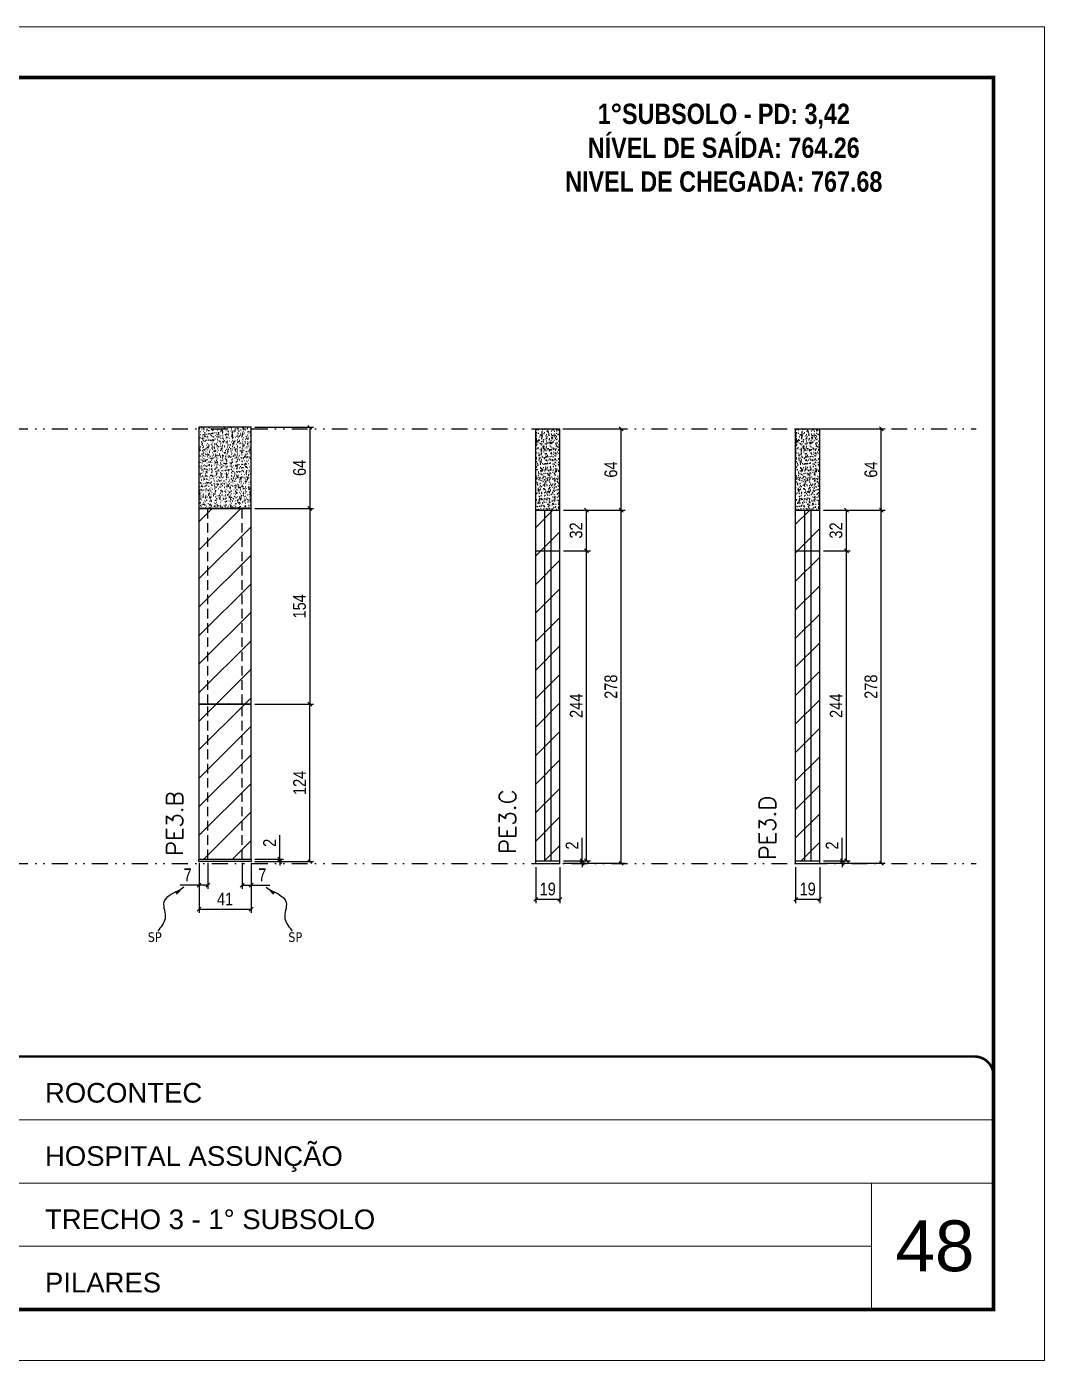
# Model space of a CAD drawing. Extents: x 2102 to 8383, y -13264 to 2718.
# Drawn here: x 7542 to 8342, y -10967 to -9917 of the extents above; entities that cross this region are included whole.
import ezdxf

# ---------------------------------------------------------------- set-up
doc = ezdxf.new("R2010")
doc.units = 0
for name, pattern in [('CONTINUO', [0]), ('DASHED', [0.75, 0.5, -0.25]), ('DIVIDE2', [0.625, 0.25, -0.125, 0, -0.125, 0, -0.125]), ('HIDDEN', [0.375, 0.25, -0.125])]:
    doc.linetypes.add(name, pattern=pattern)
for name, color, linetype, lineweight in [('CARIMBO', 255, 'Continuous', 9), ('Folhas', 255, 'Continuous', 9), ('Hachura', 251, 'Continuous', 9), ('SARRAFO DE PRESSAO', 251, 'DASHED', 9), ('Texto Seção', 7, 'Continuous', 15)]:
    doc.layers.add(name, color=color, linetype=linetype, lineweight=lineweight)
for name, color, linetype in [('COTA', 241, 'Continuous'), ('NOMENCLATURA', 7, 'Continuous'), ('Nível', 160, 'Continuous'), ('Painéis', 200, 'Continuous'), ('SARR_2.2x7', 40, 'Continuous'), ('Sarrafo de Pressão', 42, 'HIDDEN'), ('texto', 7, 'Continuous')]:
    doc.layers.add(name, color=color, linetype=linetype)
doc.styles.add('ARIAL', font='arial.ttf')
doc.styles.add('COTA TECNICA', font='techl___.ttf', dxfattribs={"height": 10})
doc.styles.add('COTA TECNICA-50', font='techl___.ttf', dxfattribs={"height": 10})
doc.styles.add('REGUA-120', font='ROMANS.shx', dxfattribs={"height": 15})
doc.styles.add('ROMANC', font='techb___.ttf', dxfattribs={"height": 2.5})
doc.styles.get("Standard").update_dxf_attribs({"font": 'arial.ttf'})
doc.dimstyles.new('COTA PAINEL-50', dxfattribs={"dimtxt": 10, "dimasz": 3, "dimexe": 3, "dimexo": 3, "dimgap": 3, "dimtad": 1, "dimdec": 1, "dimzin": 12, "dimdsep": 46, "dimtxsty": 'COTA TECNICA-50', "dimblk1": 'OBLIQUE', "dimblk2": 'OBLIQUE', "dimsah": 1, "dimcen": 0.9, "dimclrd": 4, "dimclre": 4, "dimclrt": 240, "dimadec": 1, "dimazin": 3, "dimtfac": 1, "dimtdec": 1, "dimtmove": 0, "dimatfit": 3, "dimfxl": 1, "dimtolj": 1, "dimtzin": 12, "dimarcsym": 0})
doc.dimstyles.new('PAINEL', dxfattribs={"dimtxt": 10, "dimasz": 3, "dimexe": 3, "dimexo": 3, "dimgap": 3, "dimtad": 1, "dimdec": 1, "dimzin": 12, "dimdsep": 46, "dimtxsty": 'COTA TECNICA', "dimblk1": 'OBLIQUE', "dimblk2": 'OBLIQUE', "dimsah": 1, "dimcen": 0.9, "dimclrd": 4, "dimclre": 4, "dimclrt": 240, "dimadec": 1, "dimazin": 3, "dimtfac": 1, "dimtdec": 1, "dimtmove": 0, "dimatfit": 3, "dimfxl": 1, "dimtolj": 1, "dimtzin": 12, "dimarcsym": 0})
doc.dimstyles.get("Standard").update_dxf_attribs({"dimtxt": 0.18, "dimasz": 0.18, "dimexe": 0.18, "dimexo": 0.0625, "dimgap": 0.09, "dimtad": 0, "dimtih": 1, "dimtoh": 1, "dimdec": 4, "dimzin": 0, "dimdsep": 46, "dimtxsty": 'Standard', "dimcen": 0.09, "dimadec": 0, "dimazin": 0, "dimtfac": 1, "dimtdec": 4, "dimtofl": 0, "dimtmove": 0, "dimatfit": 3, "dimfxl": 1, "dimtolj": 1, "dimtzin": 0, "dimarcsym": 0})
pattern_1 = [(45, (-122163.716, -31374.027), (-11.2253202, 11.2253202), [])]

# ---------------------------------------------------------------- blocks, each defined once
blk = doc.blocks.new('9999999999')
at = {"color": 30, "linetype": 'CONTINUO'}
for p, q in [((98564.6, 34379.6), (99584, 34379.6)), ((98564.6, 34329.8), (99488, 34329.8)), ((99584, 34329.8), (99488, 34329.8)), ((99488, 34329.8), (99488, 34230.2)), ((98564.6, 34280), (99488, 34280))]:
    blk.add_line(p, q, dxfattribs=at)
at = {"color": 30, "linetype": 'CONTINUO', "const_width": 2}
blk.add_lwpolyline([(99584, 34230.2), (99584, 34414.4, 0.414214), (99569, 34429.4), (98229, 34429.4, 0.414214), (98214, 34414.4), (98214, 34245.2, 0.414214), (98229, 34230.2), (99584, 34230.2)], format="xyb", dxfattribs=at)
at = {"layer": 'Folhas'}
blk.add_lwpolyline([(98139, 34190.2), (99624, 34190.2), (99624, 35240.2), (98139, 35240.2)], close=True, dxfattribs=at)
at = {"layer": 'Folhas', "color": 30, "const_width": 3}
blk.add_lwpolyline([(98214, 34230.2), (99584, 34230.2), (99584, 35200.2), (98214, 35200.2)], close=True, dxfattribs=at)
at = {"color": 7, "linetype": 'Continuous', "ltscale": 5, "style": 'ARIAL'}
for s, height, p in [('ROCONTEC', 15.48, (98837.7, 34393.1)), ('HOSPITAL ASSUNÇÃO', 15.483, (98837.7, 34343.3)), ('TRECHO 3 - 1° SUBSOLO', 15.483, (98837.7, 34293.5)), ('PILARES', 15.48, (98837.7, 34243.7))]:
    blk.add_text(s, height=height, dxfattribs=at).set_placement(p)
blk = doc.blocks.new('_Oblique')
at = {"color": 0, "linetype": 'ByBlock', "lineweight": -2}
blk.add_line((-0.5, -0.5), (0.5, 0.5), dxfattribs=at)
blk = doc.blocks.new('*D1455')
at = {"layer": 'COTA', "color": 4, "linetype": 'ByBlock', "lineweight": -2, "transparency": 16777216}
for p, q in [((7964.1, -10297.4), (7985.1, -10297.4)), ((7982.1, -10329.4), (7982.1, -10297.4)), ((7964.1, -10329.4), (7985.1, -10329.4))]:
    blk.add_line(p, q, dxfattribs=at)
at = {"layer": 'Defpoints', "color": 0, "linetype": 'ByBlock', "transparency": 16777216}
for p in [(7961.1, -10297.4), (7982.1, -10297.4), (7961.1, -10329.4)]:
    blk.add_point(p, dxfattribs=at)
at = {"layer": 'COTA', "color": 4, "linetype": 'ByBlock', "lineweight": -2, "transparency": 16777216, "xscale": 3, "yscale": 3, "zscale": 3}
for p, rotation in [((7982.1, -10297.4), 90), ((7982.1, -10329.4), 270)]:
    blk.add_blockref('_Oblique', p, dxfattribs=dict(at, rotation=rotation))
at = {"layer": 'COTA', "color": 240, "linetype": 'ByBlock', "transparency": 16777216, "insert": (7973.9, -10313.4), "char_height": 10, "attachment_point": 5, "rotation": 90, "style": 'COTA TECNICA'}
blk.add_mtext('\\A1;32', dxfattribs=at)
blk = doc.blocks.new('*D1456')
at = {"layer": 'COTA', "color": 4, "linetype": 'ByBlock', "lineweight": -2, "transparency": 16777216}
for p, q in [((7964.1, -10233.4), (8012.4, -10233.4)), ((8009.4, -10297.4), (8009.4, -10233.4)), ((7964.1, -10297.4), (8012.4, -10297.4))]:
    blk.add_line(p, q, dxfattribs=at)
at = {"layer": 'Defpoints', "color": 0, "linetype": 'ByBlock', "transparency": 16777216}
for p in [(7961.1, -10233.4), (8009.4, -10233.4), (7961.1, -10297.4)]:
    blk.add_point(p, dxfattribs=at)
at = {"layer": 'COTA', "color": 4, "linetype": 'ByBlock', "lineweight": -2, "transparency": 16777216, "xscale": 3, "yscale": 3, "zscale": 3}
for p, rotation in [((8009.4, -10233.4), 90), ((8009.4, -10297.4), 270)]:
    blk.add_blockref('_Oblique', p, dxfattribs=dict(at, rotation=rotation))
at = {"layer": 'COTA', "color": 240, "linetype": 'ByBlock', "transparency": 16777216, "insert": (8001.3, -10265.4), "char_height": 10, "attachment_point": 5, "rotation": 90, "style": 'COTA TECNICA'}
blk.add_mtext('\\A1;64', dxfattribs=at)
blk = doc.blocks.new('*D1457')
at = {"layer": 'COTA', "color": 4, "linetype": 'ByBlock', "lineweight": -2, "transparency": 16777216}
for p, q in [((7964.1, -10297.4), (8012.4, -10297.4)), ((8009.4, -10575.4), (8009.4, -10297.4)), ((7964.1, -10575.4), (8012.4, -10575.4))]:
    blk.add_line(p, q, dxfattribs=at)
at = {"layer": 'Defpoints', "color": 0, "linetype": 'ByBlock', "transparency": 16777216}
for p in [(7961.1, -10297.4), (8009.4, -10297.4), (7961.1, -10575.4)]:
    blk.add_point(p, dxfattribs=at)
at = {"layer": 'COTA', "color": 4, "linetype": 'ByBlock', "lineweight": -2, "transparency": 16777216, "xscale": 3, "yscale": 3, "zscale": 3}
for p, rotation in [((8009.4, -10297.4), 90), ((8009.4, -10575.4), 270)]:
    blk.add_blockref('_Oblique', p, dxfattribs=dict(at, rotation=rotation))
at = {"layer": 'COTA', "color": 240, "linetype": 'ByBlock', "transparency": 16777216, "insert": (8001.3, -10436.4), "char_height": 10, "attachment_point": 5, "rotation": 90, "style": 'COTA TECNICA'}
blk.add_mtext('\\A1;278', dxfattribs=at)
blk = doc.blocks.new('*D1458')
at = {"layer": 'COTA', "color": 4, "linetype": 'ByBlock', "lineweight": -2, "transparency": 16777216}
for p, q in [((7942.1, -10578.4), (7942.1, -10606.8)), ((7961.1, -10578.4), (7961.1, -10606.8)), ((7961.1, -10603.8), (7942.1, -10603.8))]:
    blk.add_line(p, q, dxfattribs=at)
at = {"layer": 'Defpoints', "color": 0, "linetype": 'ByBlock', "transparency": 16777216}
for p in [(7942.1, -10575.4), (7961.1, -10575.4), (7942.1, -10603.8)]:
    blk.add_point(p, dxfattribs=at)
at = {"layer": 'COTA', "color": 4, "linetype": 'ByBlock', "lineweight": -2, "transparency": 16777216, "xscale": 3, "yscale": 3, "zscale": 3, "rotation": 180}
blk.add_blockref('_Oblique', (7942.1, -10603.8), dxfattribs=at)
at = {"layer": 'COTA', "color": 4, "linetype": 'ByBlock', "lineweight": -2, "transparency": 16777216, "xscale": 3, "yscale": 3, "zscale": 3}
blk.add_blockref('_Oblique', (7961.1, -10603.8), dxfattribs=at)
at = {"layer": 'COTA', "color": 240, "linetype": 'ByBlock', "transparency": 16777216, "insert": (7951.6, -10595.7), "char_height": 10, "attachment_point": 5, "style": 'COTA TECNICA'}
blk.add_mtext('\\A1;19', dxfattribs=at)
blk = doc.blocks.new('*D815')
at = {"layer": 'COTA', "color": 4, "lineweight": -2, "transparency": 16777216}
for p, q in [((7677.2, -10575.1), (7677.2, -10614.5)), ((7718.2, -10575.1), (7718.2, -10614.5)), ((7677.2, -10611.5), (7718.2, -10611.5))]:
    blk.add_line(p, q, dxfattribs=at)
at = {"layer": 'Defpoints', "color": 0, "transparency": 16777216}
for p in [(7677.2, -10572.1), (7718.2, -10572.1), (7718.2, -10611.5)]:
    blk.add_point(p, dxfattribs=at)
at = {"layer": 'COTA', "color": 4, "lineweight": -2, "transparency": 16777216, "xscale": 3, "yscale": 3, "zscale": 3, "rotation": 180}
blk.add_blockref('_Oblique', (7677.2, -10611.5), dxfattribs=at)
at = {"layer": 'COTA', "color": 4, "lineweight": -2, "transparency": 16777216, "xscale": 3, "yscale": 3, "zscale": 3}
blk.add_blockref('_Oblique', (7718.2, -10611.5), dxfattribs=at)
at = {"layer": 'COTA', "color": 240, "transparency": 16777216, "insert": (7697.7, -10603.5), "char_height": 10, "attachment_point": 5, "style": 'COTA TECNICA'}
blk.add_mtext('\\A1;41', dxfattribs=at)
blk = doc.blocks.new('*D816')
at = {"layer": 'COTA', "color": 4, "lineweight": -2, "transparency": 16777216}
for p, q in [((7677.2, -10577.1), (7677.2, -10595.6)), ((7684.2, -10575.1), (7684.2, -10595.6)), ((7677.2, -10592.6), (7662.4, -10592.6)), ((7684.2, -10592.6), (7677.2, -10592.6))]:
    blk.add_line(p, q, dxfattribs=at)
at = {"layer": 'Defpoints', "color": 0, "transparency": 16777216}
for p in [(7684.2, -10572.1), (7677.2, -10574.1), (7677.2, -10592.6)]:
    blk.add_point(p, dxfattribs=at)
at = {"layer": 'COTA', "color": 4, "lineweight": -2, "transparency": 16777216, "xscale": 3, "yscale": 3, "zscale": 3, "rotation": 180}
blk.add_blockref('_Oblique', (7677.2, -10592.6), dxfattribs=at)
at = {"layer": 'COTA', "color": 4, "lineweight": -2, "transparency": 16777216, "xscale": 3, "yscale": 3, "zscale": 3}
blk.add_blockref('_Oblique', (7684.2, -10592.6), dxfattribs=at)
at = {"layer": 'COTA', "color": 240, "transparency": 16777216, "insert": (7668.3, -10584.5), "char_height": 10, "attachment_point": 5, "style": 'COTA TECNICA-50'}
blk.add_mtext('\\A1;7', dxfattribs=at)
blk = doc.blocks.new('*D817')
at = {"layer": 'COTA', "color": 4, "lineweight": -2, "transparency": 16777216}
for p, q in [((7711.2, -10575.1), (7711.2, -10595.6)), ((7718.2, -10577.1), (7718.2, -10595.6)), ((7711.2, -10592.6), (7718.2, -10592.6)), ((7718.2, -10592.6), (7732.9, -10592.6))]:
    blk.add_line(p, q, dxfattribs=at)
at = {"layer": 'Defpoints', "color": 0, "transparency": 16777216}
for p in [(7711.2, -10572.1), (7718.2, -10574.1), (7718.2, -10592.6)]:
    blk.add_point(p, dxfattribs=at)
at = {"layer": 'COTA', "color": 4, "lineweight": -2, "transparency": 16777216, "xscale": 3, "yscale": 3, "zscale": 3, "rotation": 180}
blk.add_blockref('_Oblique', (7711.2, -10592.6), dxfattribs=at)
at = {"layer": 'COTA', "color": 4, "lineweight": -2, "transparency": 16777216, "xscale": 3, "yscale": 3, "zscale": 3}
blk.add_blockref('_Oblique', (7718.2, -10592.6), dxfattribs=at)
at = {"layer": 'COTA', "color": 240, "transparency": 16777216, "insert": (7727, -10584.5), "char_height": 10, "attachment_point": 5, "style": 'COTA TECNICA-50'}
blk.add_mtext('\\A1;7', dxfattribs=at)
blk = doc.blocks.new('*D818')
at = {"layer": 'COTA', "color": 4, "lineweight": -2, "transparency": 16777216}
for p, q in [((7721.2, -10450.1), (7767.4, -10450.1)), ((7764.4, -10574.1), (7764.4, -10450.1)), ((7721.2, -10574.1), (7767.4, -10574.1))]:
    blk.add_line(p, q, dxfattribs=at)
at = {"layer": 'Defpoints', "color": 0, "transparency": 16777216}
for p in [(7718.2, -10450.1), (7764.4, -10450.1), (7718.2, -10574.1)]:
    blk.add_point(p, dxfattribs=at)
at = {"layer": 'COTA', "color": 4, "lineweight": -2, "transparency": 16777216, "xscale": 3, "yscale": 3, "zscale": 3}
for p, rotation in [((7764.4, -10450.1), 90), ((7764.4, -10574.1), 270)]:
    blk.add_blockref('_Oblique', p, dxfattribs=dict(at, rotation=rotation))
at = {"layer": 'COTA', "color": 240, "transparency": 16777216, "insert": (7756.3, -10512.1), "char_height": 10, "attachment_point": 5, "rotation": 90, "style": 'COTA TECNICA-50'}
blk.add_mtext('\\A1;124', dxfattribs=at)
blk = doc.blocks.new('*D819')
at = {"layer": 'COTA', "color": 4, "lineweight": -2, "transparency": 16777216}
for p, q in [((7740.7, -10572.1), (7740.7, -10553.3)), ((7721.2, -10572.1), (7743.7, -10572.1)), ((7740.7, -10574.1), (7740.7, -10572.1)), ((7721.2, -10574.1), (7743.7, -10574.1)), ((7740.7, -10574.1), (7740.7, -10577.1))]:
    blk.add_line(p, q, dxfattribs=at)
at = {"layer": 'Defpoints', "color": 0, "transparency": 16777216}
for p in [(7718.2, -10572.1), (7718.2, -10574.1), (7740.7, -10574.1)]:
    blk.add_point(p, dxfattribs=at)
at = {"layer": 'COTA', "color": 4, "lineweight": -2, "transparency": 16777216, "xscale": 3, "yscale": 3, "zscale": 3}
for p, rotation in [((7740.7, -10572.1), 270), ((7740.7, -10574.1), 90)]:
    blk.add_blockref('_Oblique', p, dxfattribs=dict(at, rotation=rotation))
at = {"layer": 'COTA', "color": 240, "transparency": 16777216, "insert": (7732.7, -10559.3), "char_height": 10, "attachment_point": 5, "rotation": 90, "style": 'COTA TECNICA-50'}
blk.add_mtext('\\A1;2', dxfattribs=at)
blk = doc.blocks.new('*D820')
at = {"layer": 'COTA', "color": 4, "linetype": 'ByBlock', "lineweight": -2, "transparency": 16777216}
for p, q in [((7721.2, -10296.1), (7767.4, -10296.1)), ((7764.4, -10296.1), (7764.4, -10450.1)), ((7721.2, -10450.1), (7767.4, -10450.1))]:
    blk.add_line(p, q, dxfattribs=at)
at = {"layer": 'Defpoints', "color": 0, "linetype": 'ByBlock', "transparency": 16777216}
for p in [(7718.2, -10296.1), (7718.2, -10450.1), (7764.4, -10450.1)]:
    blk.add_point(p, dxfattribs=at)
at = {"layer": 'COTA', "color": 4, "linetype": 'ByBlock', "lineweight": -2, "transparency": 16777216, "xscale": 3, "yscale": 3, "zscale": 3}
for p, rotation in [((7764.4, -10296.1), 90), ((7764.4, -10450.1), 270)]:
    blk.add_blockref('_Oblique', p, dxfattribs=dict(at, rotation=rotation))
at = {"layer": 'COTA', "color": 240, "linetype": 'ByBlock', "transparency": 16777216, "insert": (7756.3, -10373.1), "char_height": 10, "attachment_point": 5, "rotation": 90, "style": 'COTA TECNICA'}
blk.add_mtext('\\A1;154', dxfattribs=at)
blk = doc.blocks.new('*D1460')
at = {"layer": 'COTA', "color": 4, "linetype": 'ByBlock', "lineweight": -2, "transparency": 16777216}
for p, q in [((7721.2, -10232.1), (7767.4, -10232.1)), ((7764.4, -10232.1), (7764.4, -10296.1)), ((7721.2, -10296.1), (7767.4, -10296.1))]:
    blk.add_line(p, q, dxfattribs=at)
at = {"layer": 'Defpoints', "color": 0, "linetype": 'ByBlock', "transparency": 16777216}
for p in [(7718.2, -10232.1), (7718.2, -10296.1), (7764.4, -10296.1)]:
    blk.add_point(p, dxfattribs=at)
at = {"layer": 'COTA', "color": 4, "linetype": 'ByBlock', "lineweight": -2, "transparency": 16777216, "xscale": 3, "yscale": 3, "zscale": 3}
for p, rotation in [((7764.4, -10232.1), 90), ((7764.4, -10296.1), 270)]:
    blk.add_blockref('_Oblique', p, dxfattribs=dict(at, rotation=rotation))
at = {"layer": 'COTA', "color": 240, "linetype": 'ByBlock', "transparency": 16777216, "insert": (7756.3, -10264.1), "char_height": 10, "attachment_point": 5, "rotation": 90, "style": 'COTA TECNICA'}
blk.add_mtext('\\A1;64', dxfattribs=at)
blk = doc.blocks.new('*D1461')
at = {"layer": 'COTA', "color": 4, "linetype": 'ByBlock', "lineweight": -2, "transparency": 16777216}
for p, q in [((7978.7, -10573.4), (7978.7, -10555.3)), ((7964.1, -10573.4), (7981.7, -10573.4)), ((7978.7, -10575.4), (7978.7, -10573.4)), ((7964.1, -10575.4), (7981.7, -10575.4)), ((7978.7, -10575.4), (7978.7, -10578.4))]:
    blk.add_line(p, q, dxfattribs=at)
at = {"layer": 'Defpoints', "color": 0, "linetype": 'ByBlock', "transparency": 16777216}
for p in [(7961.1, -10573.4), (7978.7, -10573.4), (7961.1, -10575.4)]:
    blk.add_point(p, dxfattribs=at)
at = {"layer": 'COTA', "color": 4, "linetype": 'ByBlock', "lineweight": -2, "transparency": 16777216, "xscale": 3, "yscale": 3, "zscale": 3}
for p, rotation in [((7978.7, -10573.4), 270), ((7978.7, -10575.4), 90)]:
    blk.add_blockref('_Oblique', p, dxfattribs=dict(at, rotation=rotation))
at = {"layer": 'COTA', "color": 240, "linetype": 'ByBlock', "transparency": 16777216, "insert": (7970.7, -10561.4), "char_height": 10, "attachment_point": 5, "rotation": 90, "style": 'COTA TECNICA'}
blk.add_mtext('\\A1;2', dxfattribs=at)
blk = doc.blocks.new('*D1462')
at = {"layer": 'COTA', "color": 4, "linetype": 'ByBlock', "lineweight": -2, "transparency": 16777216}
for p, q in [((7964.1, -10329.4), (7985.1, -10329.4)), ((7982.1, -10573.4), (7982.1, -10329.4)), ((7964.1, -10573.4), (7985.1, -10573.4))]:
    blk.add_line(p, q, dxfattribs=at)
at = {"layer": 'Defpoints', "color": 0, "linetype": 'ByBlock', "transparency": 16777216}
for p in [(7961.1, -10329.4), (7982.1, -10329.4), (7961.1, -10573.4)]:
    blk.add_point(p, dxfattribs=at)
at = {"layer": 'COTA', "color": 4, "linetype": 'ByBlock', "lineweight": -2, "transparency": 16777216, "xscale": 3, "yscale": 3, "zscale": 3}
for p, rotation in [((7982.1, -10329.4), 90), ((7982.1, -10573.4), 270)]:
    blk.add_blockref('_Oblique', p, dxfattribs=dict(at, rotation=rotation))
at = {"layer": 'COTA', "color": 240, "linetype": 'ByBlock', "transparency": 16777216, "insert": (7974, -10451.4), "char_height": 10, "attachment_point": 5, "rotation": 90, "style": 'COTA TECNICA'}
blk.add_mtext('\\A1;244', dxfattribs=at)
blk = doc.blocks.new('*D1463')
at = {"layer": 'COTA', "color": 4, "linetype": 'ByBlock', "lineweight": -2, "transparency": 16777216}
for p, q in [((8168.6, -10297.4), (8189.6, -10297.4)), ((8186.6, -10329.4), (8186.6, -10297.4)), ((8168.6, -10329.4), (8189.6, -10329.4))]:
    blk.add_line(p, q, dxfattribs=at)
at = {"layer": 'Defpoints', "color": 0, "linetype": 'ByBlock', "transparency": 16777216}
for p in [(8165.6, -10297.4), (8186.6, -10297.4), (8165.6, -10329.4)]:
    blk.add_point(p, dxfattribs=at)
at = {"layer": 'COTA', "color": 4, "linetype": 'ByBlock', "lineweight": -2, "transparency": 16777216, "xscale": 3, "yscale": 3, "zscale": 3}
for p, rotation in [((8186.6, -10297.4), 90), ((8186.6, -10329.4), 270)]:
    blk.add_blockref('_Oblique', p, dxfattribs=dict(at, rotation=rotation))
at = {"layer": 'COTA', "color": 240, "linetype": 'ByBlock', "transparency": 16777216, "insert": (8178.4, -10313.4), "char_height": 10, "attachment_point": 5, "rotation": 90, "style": 'COTA TECNICA'}
blk.add_mtext('\\A1;32', dxfattribs=at)
blk = doc.blocks.new('*D1464')
at = {"layer": 'COTA', "color": 4, "linetype": 'ByBlock', "lineweight": -2, "transparency": 16777216}
for p, q in [((8168.6, -10233.4), (8217, -10233.4)), ((8214, -10297.4), (8214, -10233.4)), ((8168.6, -10297.4), (8217, -10297.4))]:
    blk.add_line(p, q, dxfattribs=at)
at = {"layer": 'Defpoints', "color": 0, "linetype": 'ByBlock', "transparency": 16777216}
for p in [(8165.6, -10233.4), (8214, -10233.4), (8165.6, -10297.4)]:
    blk.add_point(p, dxfattribs=at)
at = {"layer": 'COTA', "color": 4, "linetype": 'ByBlock', "lineweight": -2, "transparency": 16777216, "xscale": 3, "yscale": 3, "zscale": 3}
for p, rotation in [((8214, -10233.4), 90), ((8214, -10297.4), 270)]:
    blk.add_blockref('_Oblique', p, dxfattribs=dict(at, rotation=rotation))
at = {"layer": 'COTA', "color": 240, "linetype": 'ByBlock', "transparency": 16777216, "insert": (8205.9, -10265.4), "char_height": 10, "attachment_point": 5, "rotation": 90, "style": 'COTA TECNICA'}
blk.add_mtext('\\A1;64', dxfattribs=at)
blk = doc.blocks.new('*D1465')
at = {"layer": 'COTA', "color": 4, "linetype": 'ByBlock', "lineweight": -2, "transparency": 16777216}
for p, q in [((8168.6, -10297.4), (8217, -10297.4)), ((8214, -10575.4), (8214, -10297.4)), ((8168.6, -10575.4), (8217, -10575.4))]:
    blk.add_line(p, q, dxfattribs=at)
at = {"layer": 'Defpoints', "color": 0, "linetype": 'ByBlock', "transparency": 16777216}
for p in [(8165.6, -10297.4), (8214, -10297.4), (8165.6, -10575.4)]:
    blk.add_point(p, dxfattribs=at)
at = {"layer": 'COTA', "color": 4, "linetype": 'ByBlock', "lineweight": -2, "transparency": 16777216, "xscale": 3, "yscale": 3, "zscale": 3}
for p, rotation in [((8214, -10297.4), 90), ((8214, -10575.4), 270)]:
    blk.add_blockref('_Oblique', p, dxfattribs=dict(at, rotation=rotation))
at = {"layer": 'COTA', "color": 240, "linetype": 'ByBlock', "transparency": 16777216, "insert": (8205.9, -10436.4), "char_height": 10, "attachment_point": 5, "rotation": 90, "style": 'COTA TECNICA'}
blk.add_mtext('\\A1;278', dxfattribs=at)
blk = doc.blocks.new('*D1466')
at = {"layer": 'COTA', "color": 4, "linetype": 'ByBlock', "lineweight": -2, "transparency": 16777216}
for p, q in [((8146.6, -10578.4), (8146.6, -10606.8)), ((8165.6, -10578.4), (8165.6, -10606.8)), ((8165.6, -10603.8), (8146.6, -10603.8))]:
    blk.add_line(p, q, dxfattribs=at)
at = {"layer": 'Defpoints', "color": 0, "linetype": 'ByBlock', "transparency": 16777216}
for p in [(8146.6, -10575.4), (8165.6, -10575.4), (8146.6, -10603.8)]:
    blk.add_point(p, dxfattribs=at)
at = {"layer": 'COTA', "color": 4, "linetype": 'ByBlock', "lineweight": -2, "transparency": 16777216, "xscale": 3, "yscale": 3, "zscale": 3, "rotation": 180}
blk.add_blockref('_Oblique', (8146.6, -10603.8), dxfattribs=at)
at = {"layer": 'COTA', "color": 4, "linetype": 'ByBlock', "lineweight": -2, "transparency": 16777216, "xscale": 3, "yscale": 3, "zscale": 3}
blk.add_blockref('_Oblique', (8165.6, -10603.8), dxfattribs=at)
at = {"layer": 'COTA', "color": 240, "linetype": 'ByBlock', "transparency": 16777216, "insert": (8156.1, -10595.7), "char_height": 10, "attachment_point": 5, "style": 'COTA TECNICA'}
blk.add_mtext('\\A1;19', dxfattribs=at)
blk = doc.blocks.new('*D1467')
at = {"layer": 'COTA', "color": 4, "linetype": 'ByBlock', "lineweight": -2, "transparency": 16777216}
for p, q in [((8183.3, -10573.4), (8183.3, -10555.3)), ((8168.6, -10573.4), (8186.3, -10573.4)), ((8183.3, -10575.4), (8183.3, -10573.4)), ((8168.6, -10575.4), (8186.3, -10575.4)), ((8183.3, -10575.4), (8183.3, -10578.4))]:
    blk.add_line(p, q, dxfattribs=at)
at = {"layer": 'Defpoints', "color": 0, "linetype": 'ByBlock', "transparency": 16777216}
for p in [(8165.6, -10573.4), (8183.3, -10573.4), (8165.6, -10575.4)]:
    blk.add_point(p, dxfattribs=at)
at = {"layer": 'COTA', "color": 4, "linetype": 'ByBlock', "lineweight": -2, "transparency": 16777216, "xscale": 3, "yscale": 3, "zscale": 3}
for p, rotation in [((8183.3, -10573.4), 270), ((8183.3, -10575.4), 90)]:
    blk.add_blockref('_Oblique', p, dxfattribs=dict(at, rotation=rotation))
at = {"layer": 'COTA', "color": 240, "linetype": 'ByBlock', "transparency": 16777216, "insert": (8175.3, -10561.4), "char_height": 10, "attachment_point": 5, "rotation": 90, "style": 'COTA TECNICA'}
blk.add_mtext('\\A1;2', dxfattribs=at)
blk = doc.blocks.new('*D1468')
at = {"layer": 'COTA', "color": 4, "linetype": 'ByBlock', "lineweight": -2, "transparency": 16777216}
for p, q in [((8168.6, -10329.4), (8189.6, -10329.4)), ((8186.6, -10573.4), (8186.6, -10329.4)), ((8168.6, -10573.4), (8189.6, -10573.4))]:
    blk.add_line(p, q, dxfattribs=at)
at = {"layer": 'Defpoints', "color": 0, "linetype": 'ByBlock', "transparency": 16777216}
for p in [(8165.6, -10329.4), (8186.6, -10329.4), (8165.6, -10573.4)]:
    blk.add_point(p, dxfattribs=at)
at = {"layer": 'COTA', "color": 4, "linetype": 'ByBlock', "lineweight": -2, "transparency": 16777216, "xscale": 3, "yscale": 3, "zscale": 3}
for p, rotation in [((8186.6, -10329.4), 90), ((8186.6, -10573.4), 270)]:
    blk.add_blockref('_Oblique', p, dxfattribs=dict(at, rotation=rotation))
at = {"layer": 'COTA', "color": 240, "linetype": 'ByBlock', "transparency": 16777216, "insert": (8178.5, -10451.4), "char_height": 10, "attachment_point": 5, "rotation": 90, "style": 'COTA TECNICA'}
blk.add_mtext('\\A1;244', dxfattribs=at)

msp = doc.modelspace()

# ---------------------------------------------------------------- hatches: boundary and pattern name
at = {"layer": 'COTA', "linetype": 'ByBlock'}
h = msp.add_hatch(dxfattribs=at)
h.set_pattern_fill('AR-CONC', color=256, scale=0.03)
h.set_pattern_definition([(50, (-126689.0006, -38299.119), (5.46554007, -0.47817257), [0.5715, -6.2865]), (355, (-126689.0006, -38299.119), (-1.05730264, 5.73170536), [0.4572, -5.02921753]), (100.4514447, (-126688.545, -38299.159), (4.40823741, 5.25353256), [0.48570026, -5.34270734]), (46.1842, (-126689.0006, -38297.595), (8.13237123, -1.26126984), [0.85725, -9.42975]), (96.6355576, (-126688.323, -38297.7), (7.122124, 7.42278374), [0.7285507, -8.01406824]), (351.184151, (-126689.0006, -38297.595), (7.122124, 7.42278374), [0.685799, -7.54379196]), (21, (-126688.2386, -38297.976), (4.54843174, -3.06795595), [0.5715, -6.2865]), (326, (-126688.2386, -38297.976), (1.85406085, 5.52563898), [0.4572, -5.0292]), (71.451445, (-126687.8595, -38298.232), (6.40249258, 2.45768307), [0.48570026, -5.34269813]), (37.5, (-126689.0006, -38299.1192), (0.092658098, 2.536651166), [0, -4.96824, 0, -5.1054, 0, -5.04825]), (7.5, (-126689.0006, -38299.1192), (2.004589875, 3.005417245), [0, -2.91084, 0, -4.85394, 0, -1.92405]), (327.5, (-126690.6998, -38299.1192), (4.067717855, -0.17186232), [0, -1.905, 0, -5.9436, 0, -7.8867]), (317.5, (-126691.462, -38299.1192), (4.44387544, 0.76279473), [0, -2.4765, 0, -3.94716, 0, -5.6007])])
h.paths.add_polyline_path([(7718.17, -10232.08), (7677.17, -10232.08), (7677.17, -10296.08), (7718.17, -10296.08)])
h = msp.add_hatch(dxfattribs=at)
h.set_pattern_fill('AR-CONC', color=256, scale=0.03)
h.set_pattern_definition([(50, (-124674.0383, -40759.773), (5.46554007, -0.47817257), [0.5715, -6.2865]), (355, (-124674.038, -40759.773), (-1.05730264, 5.73170536), [0.4572, -5.02921753]), (100.4514447, (-124673.583, -40759.813), (4.40823741, 5.25353256), [0.48570026, -5.34270734]), (46.1842, (-124674.038, -40758.249), (8.13237123, -1.26126984), [0.85725, -9.42975]), (96.6355576, (-124673.3606, -40758.354), (7.122124, 7.42278374), [0.7285507, -8.01406824]), (351.184151, (-124674.038, -40758.249), (7.122124, 7.42278374), [0.685799, -7.54379196]), (21, (-124673.2763, -40758.63), (4.54843174, -3.06795595), [0.5715, -6.2865]), (326, (-124673.276, -40758.63), (1.85406085, 5.52563898), [0.4572, -5.0292]), (71.451445, (-124672.897, -40758.8857), (6.40249258, 2.45768307), [0.48570026, -5.34269813]), (37.5, (-124674.0383, -40759.773), (0.092658098, 2.536651166), [0, -4.96824, 0, -5.1054, 0, -5.04825]), (7.5, (-124674.0383, -40759.773), (2.004589875, 3.005417245), [0, -2.91084, 0, -4.85394, 0, -1.92405]), (327.5, (-124675.7375, -40759.773), (4.067717855, -0.17186232), [0, -1.905, 0, -5.9436, 0, -7.8867]), (317.5, (-124676.4995, -40759.773), (4.44387544, 0.76279473), [0, -2.4765, 0, -3.94716, 0, -5.6007])])
h.paths.add_polyline_path([(7942.1, -10297.44), (7961.1, -10297.44), (7961.1, -10233.44), (7942.1, -10233.44)])
h = msp.add_hatch(dxfattribs=at)
h.set_pattern_fill('AR-CONC', color=256, scale=0.03)
h.set_pattern_definition([(50, (-124469.4955, -40759.773), (5.46554007, -0.47817257), [0.5715, -6.2865]), (355, (-124469.4955, -40759.773), (-1.05730264, 5.73170536), [0.4572, -5.02921753]), (100.4514447, (-124469.04, -40759.813), (4.40823741, 5.25353256), [0.48570026, -5.34270734]), (46.1842, (-124469.4955, -40758.249), (8.13237123, -1.26126984), [0.85725, -9.42975]), (96.6355576, (-124468.818, -40758.354), (7.122124, 7.42278374), [0.7285507, -8.01406824]), (351.184151, (-124469.4955, -40758.249), (7.122124, 7.42278374), [0.685799, -7.54379196]), (21, (-124468.7335, -40758.63), (4.54843174, -3.06795595), [0.5715, -6.2865]), (326, (-124468.7335, -40758.63), (1.85406085, 5.52563898), [0.4572, -5.0292]), (71.451445, (-124468.3545, -40758.8857), (6.40249258, 2.45768307), [0.48570026, -5.34269813]), (37.5, (-124469.4955, -40759.773), (0.092658098, 2.536651166), [0, -4.96824, 0, -5.1054, 0, -5.04825]), (7.5, (-124469.4955, -40759.773), (2.004589875, 3.005417245), [0, -2.91084, 0, -4.85394, 0, -1.92405]), (327.5, (-124471.1948, -40759.773), (4.067717855, -0.17186232), [0, -1.905, 0, -5.9436, 0, -7.8867]), (317.5, (-124471.9568, -40759.773), (4.44387544, 0.76279473), [0, -2.4765, 0, -3.94716, 0, -5.6007])])
h.paths.add_polyline_path([(8146.64, -10297.44), (8165.64, -10297.44), (8165.64, -10233.44), (8146.64, -10233.44)])
at = {"layer": 'Hachura', "linetype": 'ByBlock'}
h = msp.add_hatch(dxfattribs=at)
h.set_pattern_fill('ANSI31', color=256, scale=5)
h.set_pattern_definition(pattern_1)
h.paths.add_polyline_path([(7677.17, -10450.08), (7718.17, -10450.08), (7718.17, -10296.08), (7677.17, -10296.08)])
h = msp.add_hatch(dxfattribs=at)
h.set_pattern_fill('ANSI31', color=256, scale=5)
h.set_pattern_definition(pattern_1)
h.paths.add_polyline_path([(7942.1, -10329.44), (7961.1, -10329.44), (7961.1, -10297.44), (7942.1, -10297.44)])
h = msp.add_hatch(dxfattribs=at)
h.set_pattern_fill('ANSI31', color=256, scale=5)
h.set_pattern_definition(pattern_1)
h.paths.add_polyline_path([(8165.64, -10297.44), (8146.64, -10297.44), (8146.64, -10329.44), (8165.64, -10329.44)])
h = msp.add_hatch(dxfattribs=at)
h.set_pattern_fill('ANSI31', color=256, scale=5)
h.set_pattern_definition(pattern_1)
h.paths.add_polyline_path([(7961.1, -10329.44), (7942.1, -10329.44), (7942.1, -10573.44), (7961.1, -10573.44)])
h = msp.add_hatch(dxfattribs=at)
h.set_pattern_fill('ANSI31', color=256, scale=5)
h.set_pattern_definition(pattern_1)
h.paths.add_polyline_path([(8165.64, -10329.44), (8146.64, -10329.44), (8146.64, -10573.44), (8165.64, -10573.44)])
h = msp.add_hatch(dxfattribs=at)
h.set_pattern_fill('ANSI31', color=256, scale=5)
h.set_pattern_definition(pattern_1)
h.paths.add_polyline_path([(7718.17, -10450.08), (7677.17, -10450.08), (7677.17, -10572.08), (7718.17, -10572.08)])

# ---------------------------------------------------------------- linework, layer by layer
at = {"layer": 'COTA', "linetype": 'ByBlock'}
for p, q in [((7942.1, -10297.44), (7942.1, -10233.44)), ((7942.1, -10233.44), (7961.1, -10233.44)), ((7961.1, -10297.44), (7961.1, -10233.44)), ((8146.64, -10297.44), (8146.64, -10233.44)), ((8146.64, -10233.44), (8165.64, -10233.44)), ((8165.64, -10297.44), (8165.64, -10233.44))]:
    msp.add_line(p, q, dxfattribs=at)
msp.add_lwpolyline([(7677.17, -10296.08), (7718.17, -10296.08), (7718.17, -10232.08), (7677.17, -10232.08)], close=True, dxfattribs=at)
at = {"layer": 'Nível', "color": 4, "linetype": 'DIVIDE2', "ltscale": 50}
for p, q in [((7278.44, -10233.44), (8288.78, -10233.44)), ((7278.44, -10575.44), (8288.78, -10575.44))]:
    msp.add_line(p, q, dxfattribs=at)
at = {"layer": 'Painéis'}
for p, q in [((7718.17, -10296.08), (7677.17, -10296.08)), ((7677.17, -10296.08), (7677.17, -10450.08)), ((7718.17, -10450.08), (7718.17, -10296.08)), ((7677.17, -10450.08), (7718.17, -10450.08))]:
    msp.add_line(p, q, dxfattribs=at)
at = {"layer": 'Painéis', "linetype": 'ByBlock'}
for p, q in [((7942.1, -10575.44), (7942.1, -10297.44)), ((7942.1, -10297.44), (7961.1, -10297.44)), ((7961.1, -10575.44), (7961.1, -10297.44)), ((8146.64, -10575.44), (8146.64, -10297.44)), ((8146.64, -10297.44), (8165.64, -10297.44)), ((8165.64, -10575.44), (8165.64, -10297.44)), ((7942.1, -10329.44), (7961.1, -10329.44)), ((8146.64, -10329.44), (8165.64, -10329.44)), ((7942.1, -10573.44), (7961.1, -10573.44)), ((8146.64, -10573.44), (8165.64, -10573.44)), ((7942.1, -10575.44), (7961.1, -10575.44)), ((7942.1, -10575.44), (7961.1, -10575.44)), ((8146.64, -10575.44), (8165.64, -10575.44)), ((8146.64, -10575.44), (8165.64, -10575.44))]:
    msp.add_line(p, q, dxfattribs=at)
at = {"layer": 'Painéis'}
for points in [[(7677.17, -10572.08), (7718.17, -10572.08), (7718.17, -10450.08), (7677.17, -10450.08)], [(7677.17, -10572.08), (7718.17, -10572.08), (7718.17, -10574.08), (7677.17, -10574.08)]]:
    msp.add_lwpolyline(points, close=True, dxfattribs=at)
at = {"layer": 'SARR_2.2x7'}
for p, q in [((7949.1, -10297.44), (7949.1, -10573.44)), ((7954.1, -10297.44), (7954.1, -10573.44)), ((8153.64, -10297.44), (8153.64, -10573.44)), ((8158.64, -10297.44), (8158.64, -10573.44))]:
    msp.add_line(p, q, dxfattribs=at)
at = {"layer": 'Sarrafo de Pressão', "ltscale": 30}
for p, q in [((7684.17, -10450.08), (7684.17, -10296.08)), ((7711.17, -10450.08), (7711.17, -10296.08)), ((7684.17, -10572.08), (7684.17, -10450.08)), ((7711.17, -10572.08), (7711.17, -10450.08))]:
    msp.add_line(p, q, dxfattribs=at)

# ---------------------------------------------------------------- block references
at = {"layer": 'SARRAFO DE PRESSAO', "color": 6, "linetype": 'ByBlock'}
msp.add_blockref('9999999999', (-91281.69, -45156.93), dxfattribs=at)

# ---------------------------------------------------------------- texts
at = {"layer": 'CARIMBO', "style": 'ARIAL'}
msp.add_text('48', height=40, dxfattribs=at).set_placement((8225.14, -10896.58))
at = {"layer": 'NOMENCLATURA', "color": 2, "insert": (8090.11, -9950.66), "char_height": 16, "attachment_point": 2, "style": 'ROMANC'}
msp.add_mtext_dynamic_manual_height_columns('\\P1°SUBSOLO - PD: 3,42\\PNÍVEL DE SAÍDA: 764.26\\PNIVEL DE CHEGADA: 767.68', width=300.2766, gutter_width=1, heights=[0], dxfattribs=at)
at = {"layer": 'texto', "color": 0, "char_height": 7.5, "attachment_point": 5}
for insert in [(7642.39, -10633.57), (7752.94, -10633.57)]:
    msp.add_mtext('{\\fTahoma|b0|i0|c0|p34;\\C4;SP}', dxfattribs=dict(at, insert=insert))
at = {"layer": 'Texto Seção', "style": 'REGUA-120'}
for s, p in [('PE3.B', (7664.55, -10569.57)), ('PE3.C', (7926.45, -10567.97)), ('PE3.D', (8130.99, -10572.91))]:
    msp.add_text(s, height=13, rotation=90, dxfattribs=at).set_placement(p)

# ---------------------------------------------------------------- dimensions: what is measured, and where the dimension line sits
at = {"layer": 'COTA', "linetype": 'ByBlock'}
for base, p1, p2, picture, middle in [((7764.41, -10296.08), (7718.17, -10232.08), (7718.17, -10296.08), '*D1460', (7756.3, -10264.08)), ((7764.41, -10450.08), (7718.17, -10296.08), (7718.17, -10450.08), '*D820', (7756.3, -10373.08)), ((8009.43, -10297.44), (7961.1, -10575.44), (7961.1, -10297.44), '*D1457', (8001.33, -10436.44)), ((8213.97, -10297.44), (8165.64, -10575.44), (8165.64, -10297.44), '*D1465', (8205.88, -10436.44)), ((7982.07, -10329.44), (7961.1, -10573.44), (7961.1, -10329.44), '*D1462', (7974, -10451.44)), ((8186.62, -10329.44), (8165.64, -10573.44), (8165.64, -10329.44), '*D1468', (8178.54, -10451.44)), ((7978.72, -10573.44), (7961.1, -10575.44), (7961.1, -10573.44), '*D1461', (7970.72, -10561.38)), ((8183.26, -10573.44), (8165.64, -10575.44), (8165.64, -10573.44), '*D1467', (8175.26, -10561.38))]:
    dim = msp.add_linear_dim(base=base, p1=p1, p2=p2, angle=90, dimstyle='PAINEL', dxfattribs=at)
    dim.commit()
    dim.dimension.update_dxf_attribs({"geometry": picture, "text_midpoint": middle})
for base, p1, p2, picture, middle in [((8009.43, -10233.44), (7961.1, -10297.44), (7961.1, -10233.44), '*D1456', (8001.33, -10265.44)), ((8213.97, -10233.44), (8165.64, -10297.44), (8165.64, -10233.44), '*D1464', (8205.87, -10265.44)), ((7982.07, -10297.44), (7961.1, -10329.44), (7961.1, -10297.44), '*D1455', (7973.85, -10313.44)), ((8186.62, -10297.44), (8165.64, -10329.44), (8165.64, -10297.44), '*D1463', (8178.4, -10313.44))]:
    dim = msp.add_linear_dim(base=base, p1=p1, p2=p2, angle=90, dimstyle='PAINEL', override={"dimtmove": 1}, dxfattribs=at)
    dim.commit()
    dim.dimension.update_dxf_attribs({"geometry": picture, "text_midpoint": middle})
at = {"layer": 'COTA'}
for base, p1, p2, angle, picture, middle in [((7764.41, -10450.08), (7718.17, -10574.08), (7718.17, -10450.08), 90, '*D818', (7756.33, -10512.08)), ((7677.17, -10592.59), (7684.17, -10572.08), (7677.17, -10574.08), 180, '*D816', (7668.3, -10584.52))]:
    dim = msp.add_linear_dim(base=base, p1=p1, p2=p2, angle=angle, dimstyle='COTA PAINEL-50', dxfattribs=at)
    dim.commit()
    dim.dimension.update_dxf_attribs({"geometry": picture, "text_midpoint": middle})
dim = msp.add_linear_dim(base=(7740.69, -10574.08), p1=(7718.17, -10572.08), p2=(7718.17, -10574.08), angle=90, dimstyle='COTA PAINEL-50', dxfattribs=at)
dim.commit()
dim.dimension.update_dxf_attribs({"geometry": '*D819', "text_midpoint": (7740.69, -10559.33), "dimtype": 160})
dim = msp.add_linear_dim(base=(7718.17, -10611.53), p1=(7677.17, -10572.08), p2=(7718.17, -10572.08), dimstyle='PAINEL', override={"dimarcsym": 2}, dxfattribs=at)
dim.commit()
dim.dimension.update_dxf_attribs({"geometry": '*D815', "text_midpoint": (7697.67, -10603.46)})
dim = msp.add_linear_dim(base=(7718.17, -10592.59), p1=(7711.17, -10572.08), p2=(7718.17, -10574.08), dimstyle='COTA PAINEL-50', dxfattribs=at)
dim.commit()
dim.dimension.update_dxf_attribs({"geometry": '*D817', "text_midpoint": (7727.03, -10584.52)})
at = {"layer": 'COTA', "linetype": 'ByBlock'}
for base, p1, p2, picture, middle in [((7942.1, -10603.79), (7961.1, -10575.44), (7942.1, -10575.44), '*D1458', (7951.6, -10595.71)), ((8146.64, -10603.79), (8165.64, -10575.44), (8146.64, -10575.44), '*D1466', (8156.14, -10595.71))]:
    dim = msp.add_linear_dim(base=base, p1=p1, p2=p2, dimstyle='PAINEL', dxfattribs=at)
    dim.commit()
    dim.dimension.update_dxf_attribs({"geometry": picture, "text_midpoint": middle})

# ---------------------------------------------------------------- leaders
at = {"layer": 'COTA', "path_type": 1}
for points in [[(7665.34, -10594.26), (7649.55, -10606.1), (7650.48, -10619.1), (7644.93, -10628.89)], [(7730, -10594.26), (7745.78, -10606.1), (7744.86, -10619.1), (7750.41, -10628.89)]]:
    msp.add_leader(points, dimstyle='Standard', override={"dimasz": 8}, dxfattribs=at)

doc.saveas('drawing.dxf')
